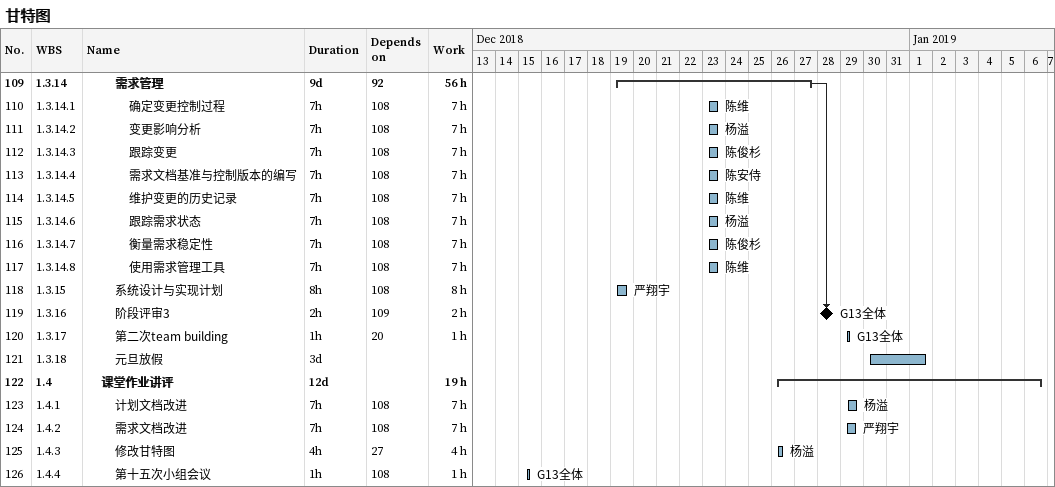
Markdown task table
甘特图

| ID | WBS | Task | Duration | Start | Finish | Predecessors | Resources | Work (h) |
|---|---|---|---|---|---|---|---|---|
| 109 | 1.3.14 | **需求管理** | 9d | 2018-12-19 | 2018-12-27 | 92 |  | 56 |
| 110 | 1.3.14.1 | 确定变更控制过程 | 7h | 2018-12-23 | 2018-12-23 | 108 | 陈维 | 7 |
| 111 | 1.3.14.2 | 变更影响分析 | 7h | 2018-12-23 | 2018-12-23 | 108 | 杨溢 | 7 |
| 112 | 1.3.14.3 | 跟踪变更 | 7h | 2018-12-23 | 2018-12-23 | 108 | 陈俊杉 | 7 |
| 113 | 1.3.14.4 | 需求文档基准与控制版本的编写 | 7h | 2018-12-23 | 2018-12-23 | 108 | 陈安侍 | 7 |
| 114 | 1.3.14.5 | 维护变更的历史记录 | 7h | 2018-12-23 | 2018-12-23 | 108 | 陈维 | 7 |
| 115 | 1.3.14.6 | 跟踪需求状态 | 7h | 2018-12-23 | 2018-12-23 | 108 | 杨溢 | 7 |
| 116 | 1.3.14.7 | 衡量需求稳定性 | 7h | 2018-12-23 | 2018-12-23 | 108 | 陈俊杉 | 7 |
| 117 | 1.3.14.8 | 使用需求管理工具 | 7h | 2018-12-23 | 2018-12-23 | 108 | 陈维 | 7 |
| 118 | 1.3.15 | 系统设计与实现计划 | 8h | 2018-12-19 | 2018-12-19 | 108 | 严翔宇 | 8 |
| 119 | 1.3.16 | 阶段评审3 | 2h | 2018-12-28 | 2018-12-28 | 109 | G13全体 | 2 |
| 120 | 1.3.17 | 第二次team building | 1h | 2018-12-29 | 2018-12-29 | 20 | G13全体 | 1 |
| 121 | 1.3.18 | 元旦放假 | 3d | 2018-12-30 | 2019-01-01 |  |  |  |
| 122 | 1.4 | **课堂作业讲评** | 12d | 2018-12-26 | 2019-01-06 |  |  | 19 |
| 123 | 1.4.1 | 计划文档改进 | 7h | 2018-12-29 | 2018-12-29 | 108 | 杨溢 | 7 |
| 124 | 1.4.2 | 需求文档改进 | 7h | 2018-12-29 | 2018-12-29 | 108 | 严翔宇 | 7 |
| 125 | 1.4.3 | 修改甘特图 | 4h | 2018-12-26 | 2018-12-26 | 27 | 杨溢 | 4 |
| 126 | 1.4.4 | 第十五次小组会议 | 1h | 2018-12-15 | 2018-12-15 | 108 | G13全体 | 1 |
